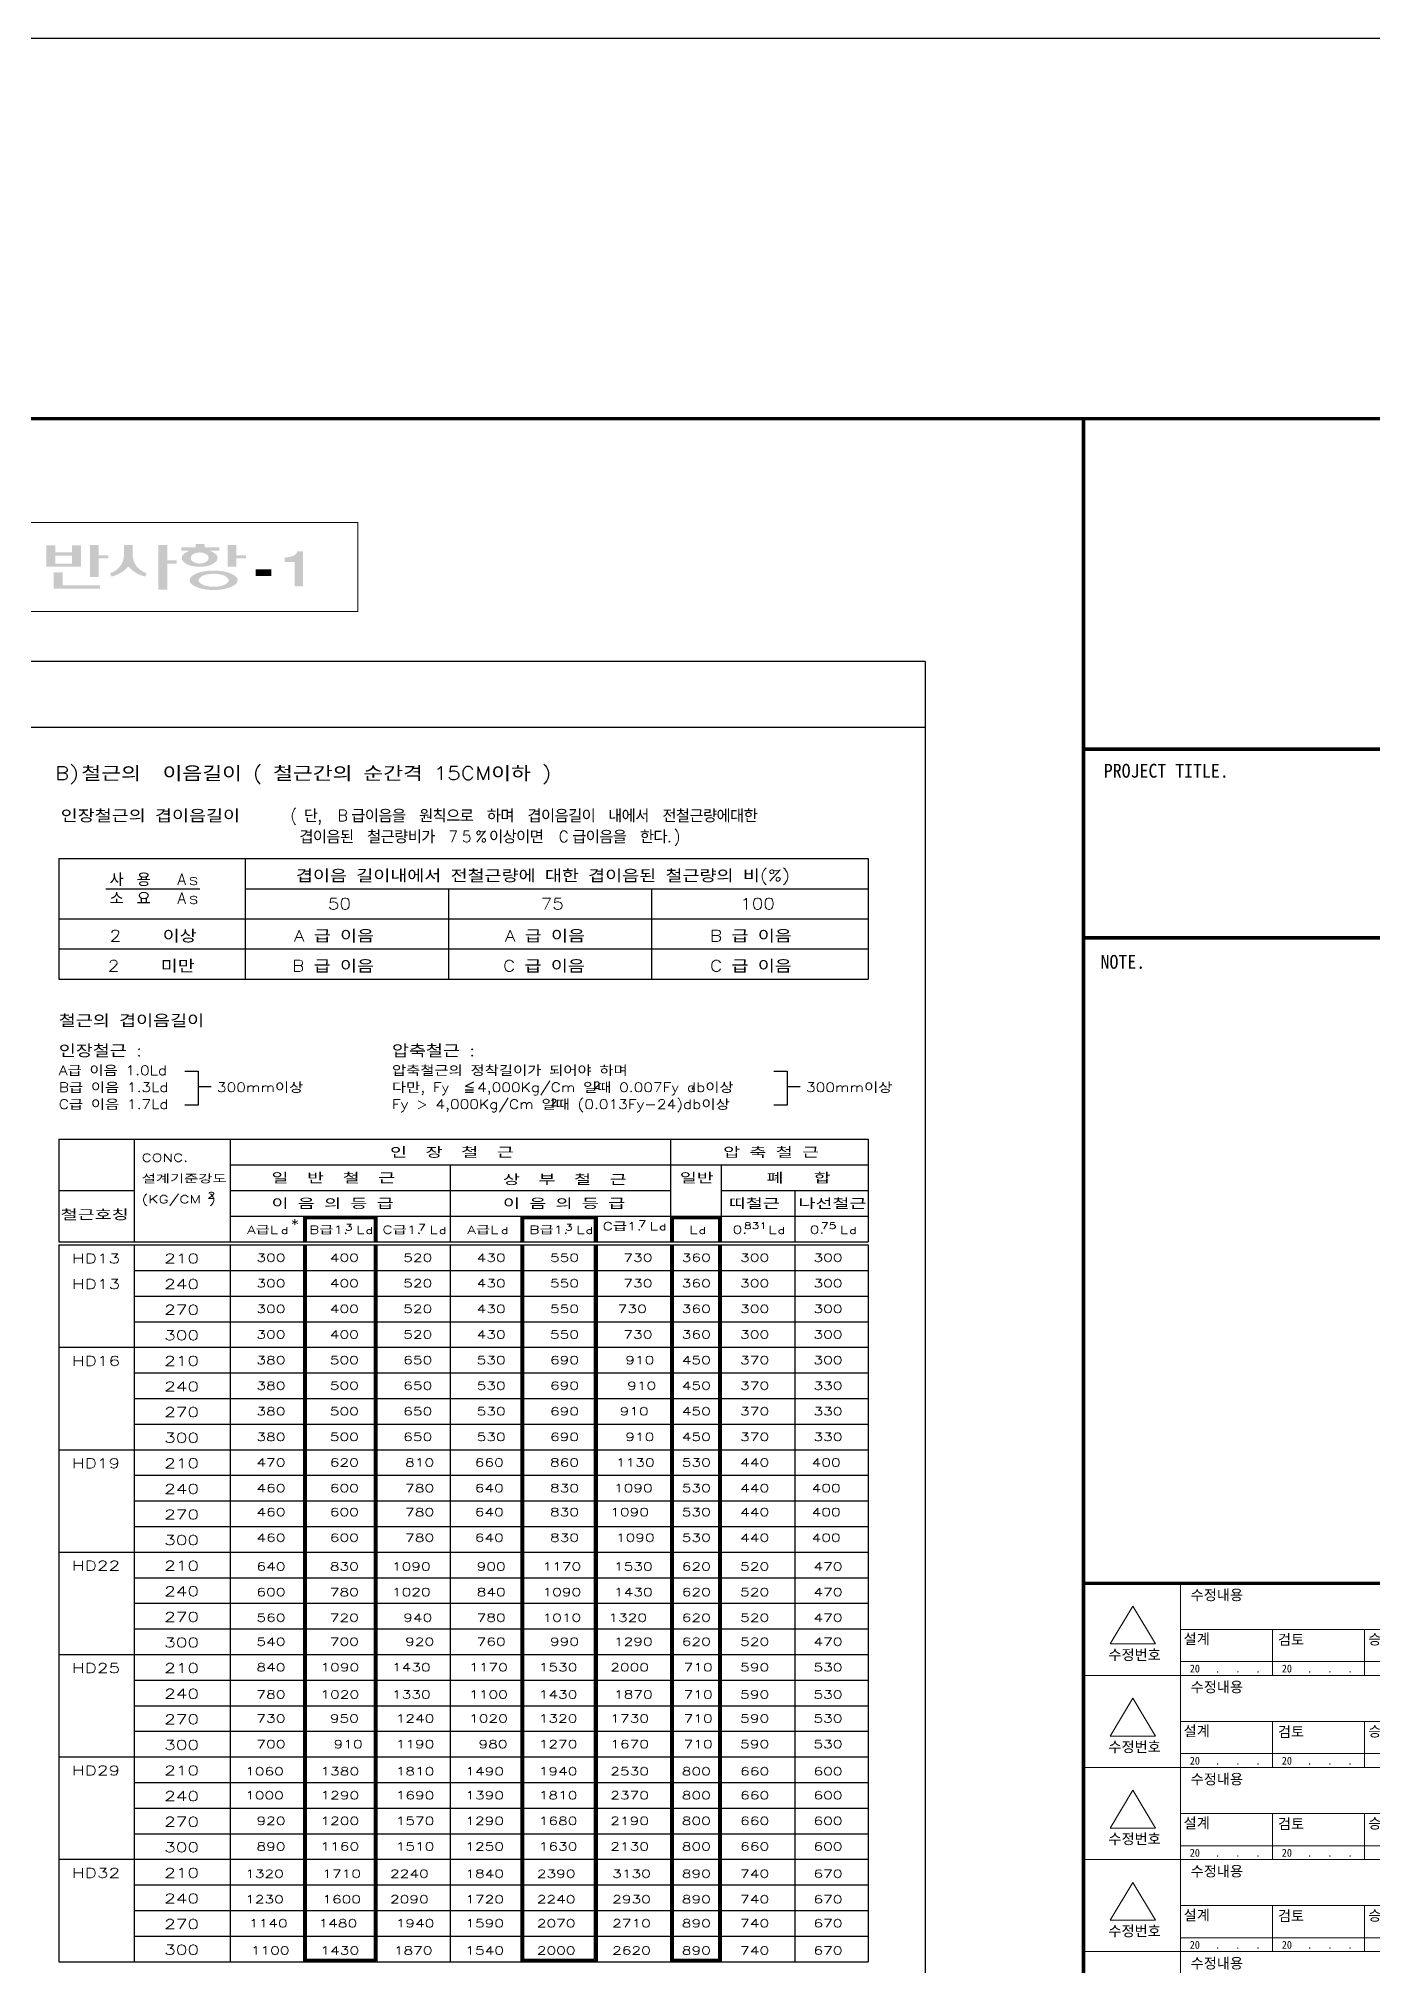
# Model space of a CAD drawing. Header units: millimetres. Extents: x 2237537 to 2823092, y 532110 to 734861.
# Drawn here: x 2504831 to 2533095, y 561203 to 602024 of the extents above; entities that cross this region are included whole.
import ezdxf
from ezdxf.enums import TextEntityAlignment as Align

# ---------------------------------------------------------------- set-up
doc = ezdxf.new("R2010")
doc.units = ezdxf.units.MM
doc.header["$LTSCALE"] = 300
doc.header["$MEASUREMENT"] = 0
doc.layers.get('0').update_dxf_attribs({"lineweight": 0})
for name, color, linetype in [('2', 2, 'Continuous'), ('3', 3, 'Continuous'), ('A-SHT', 9, 'Continuous'), ('BOX-T2', 4, 'Continuous'), ('FORM', 4, 'Continuous'), ('T', 3, 'Continuous'), ('WAL', 3, 'Continuous')]:
    doc.layers.add(name, color=color, linetype=linetype)
doc.layers.add('text', color=7, linetype='Continuous', lineweight=30)
doc.layers.add('가구', color=8, linetype='Continuous', lineweight=5)
doc.styles.add('box4', font='GulimChe.ttf')
doc.styles.add('HS', font='romans__.ttf', dxfattribs={"width": 1.1, "bigfont": 'ghs'})

# ---------------------------------------------------------------- blocks, each defined once
blk = doc.blocks.new('FORM')
for points in [[(156063, 42115), (156063, 41140)], [(155561, 41874), (155320, 41473), (155801, 41473), (155561, 41874)], [(156063, 41627), (159038, 41627)], [(157039, 41627), (157039, 41140)], [(158014, 41627), (158014, 41140)], [(156063, 41286), (159038, 41286)], [(155038, 41140), (159038, 41140)], [(155038, 41140), (159038, 41140)], [(156063, 41140), (156063, 40164)], [(155561, 40899), (155320, 40497), (155801, 40497), (155561, 40899)], [(156063, 40652), (159038, 40652)], [(157039, 40652), (157039, 40164)], [(158014, 40652), (158014, 40164)], [(156063, 40311), (159038, 40311)], [(155038, 40164), (159038, 40164)], [(155038, 40164), (159038, 40164)], [(156063, 40164), (156063, 39189)], [(155561, 39924), (155320, 39522), (155801, 39522), (155561, 39924)], [(156063, 39677), (159038, 39677)], [(157039, 39677), (157039, 39189)], [(158014, 39677), (158014, 39189)], [(155038, 39189), (159038, 39189)], [(155038, 39189), (159038, 39189)], [(156063, 39335), (159038, 39335)], [(156063, 39189), (156063, 38214)], [(155561, 38948), (155320, 38547), (155801, 38547), (155561, 38948)], [(156063, 38702), (159038, 38702)], [(157039, 38702), (157039, 38214)], [(158014, 38702), (158014, 38214)], [(155038, 38214), (159038, 38214)], [(155038, 38214), (159038, 38214)], [(156063, 38360), (159038, 38360)], [(156063, 38214), (156063, 37239)]]:
    blk.add_lwpolyline(points)
at = {"layer": 'A-SHT'}
blk.add_lwpolyline([(157038, 42115), (159038, 42115)], dxfattribs=at)
at = {"layer": 'FORM', "flags": 128}
blk.add_lwpolyline([(162564, 26543), (159542, 26543), (159542, 23521), (162564, 23521), (162564, 58478), (159542, 58478), (159542, 55456), (162564, 55456), (162564, 58478), (115719, 58478), (115719, 55456), (118742, 55456), (118742, 58478), (115719, 58478), (115719, 23521), (118742, 23521), (118742, 26543), (115719, 26543), (115719, 23521), (162564, 23521)], dxfattribs=at)
at = {"layer": 'FORM', "const_width": 37.8}
blk.add_lwpolyline([(120245, 27347), (120245, 54452), (159038, 54452), (159038, 27347)], close=True, dxfattribs=at)
at = {"layer": 'FORM', "const_width": 37.5}
for points in [[(159038, 50952), (155038, 50952)], [(159038, 48952), (155038, 48952)], [(155038, 42115), (159038, 42115)]]:
    blk.add_lwpolyline(points, dxfattribs=at)
at = {"layer": 'BOX-T2', "style": 'box4'}
for s, height, p in [('PROJECT TITLE.', 146.29, (155914, 50649)), ('NOTE.', 146.3, (155454, 48625))]:
    blk.add_text(s, height=height, dxfattribs=at).set_placement(p, align=Align.CENTER)
for s, height, p in [('수정내용', 110.6, (156172, 41937)), ('설계', 110.6, (156098, 41472)), ('검토', 110.6, (157097, 41464)), ('승인', 110.6, (158054, 41468)), ('수정번호', 110.6, (155301, 41303)), ('20   .   .   .', 82.9, (156163, 41171)), ('20   .   .   .', 82.9, (157138, 41171)), ('수정내용', 110.6, (156172, 40962)), ('설계', 110.6, (156098, 40496)), ('승인', 110.6, (158054, 40493)), ('수정번호', 110.6, (155301, 40328)), ('검토', 110.6, (157097, 40488)), ('20   .   .   .', 82.9, (156163, 40195)), ('20   .   .   .', 82.9, (157138, 40195)), ('수정내용', 110.6, (156172, 39986)), ('설계', 110.6, (156098, 39521)), ('검토', 110.6, (157097, 39513)), ('승인', 110.6, (158054, 39518)), ('수정번호', 110.6, (155301, 39353)), ('20   .   .   .', 82.9, (156163, 39220)), ('20   .   .   .', 82.9, (157138, 39220)), ('수정내용', 110.6, (156172, 39011)), ('설계', 110.6, (156098, 38546)), ('검토', 110.6, (157097, 38538)), ('승인', 110.6, (158054, 38542)), ('수정번호', 110.6, (155301, 38377)), ('20   .   .   .', 82.9, (156163, 38245)), ('20   .   .   .', 82.9, (157138, 38245)), ('수정내용', 110.6, (156172, 38036))]:
    blk.add_text(s, height=height, dxfattribs=at).set_placement(p)

msp = doc.modelspace()

# ---------------------------------------------------------------- hatches: boundary and pattern name
at = {"layer": 'text'}
h = msp.add_hatch(color=256, dxfattribs=at)
h.paths.add_polyline_path([(2504996.4, 590832.5), (2504996.4, 591285.4), (2505185.4, 591285.4), (2505185.4, 591137.8), (2505539.9, 591137.8), (2505539.9, 591285.4), (2505728.9, 591285.4), (2505728.9, 590832.5)])
h.paths.add_polyline_path([(2505185.4, 590901.4), (2505185.4, 591068.8), (2505539.9, 591068.8), (2505539.9, 590901.4)], flags=16)
h.paths.add_polyline_path([(2505918, 590615.9), (2505918, 591295.3), (2506107, 591295.3), (2506107, 591078.7), (2506307.9, 591078.7), (2506307.9, 591009.8), (2506107, 591009.8), (2506107, 590615.9)])
h.paths.add_polyline_path([(2505150, 590714.4), (2505339, 590714.4), (2505339, 590438.7), (2506130.6, 590438.7), (2506130.6, 590369.7), (2505150, 590369.7)])
h = msp.add_hatch(color=256, dxfattribs=at)
h.paths.add_polyline_path([(2507371.3, 590350.1), (2507371.3, 591295.3), (2507560.3, 591295.3), (2507560.3, 590970.4), (2507761.2, 590970.4), (2507761.2, 590901.4), (2507560.3, 590901.4), (2507560.3, 590350.1)])
h.paths.add_polyline_path([(2506638.7, 591049.1), (2506638.7, 591295.3), (2506827.8, 591295.3), (2506827.8, 591049.1), (2506840, 590974), (2506868.9, 590902.1), (2506913.5, 590836), (2506972.2, 590778.1), (2507042.9, 590730.4), (2507123.1, 590694.7), (2507087.7, 590625.7), (2507017.5, 590646.9), (2506950.6, 590674.6), (2506887.9, 590708.5), (2506830.4, 590748.1), (2506778.6, 590792.9), (2506733.2, 590842.4), (2506687.9, 590792.9), (2506636.1, 590748.1), (2506578.5, 590708.5), (2506515.9, 590674.6), (2506449, 590646.9), (2506378.8, 590625.7), (2506343.3, 590694.7), (2506423.5, 590730.4), (2506494.3, 590778.1), (2506553, 590836), (2506597.6, 590902.1), (2506626.5, 590974)])
h = msp.add_hatch(color=256, dxfattribs=at)
h.paths.add_polyline_path([(2508044.7, 591177.1), (2507855.7, 591177.1), (2507855.7, 591246.1), (2508162.9, 591246.1), (2508162.9, 591315), (2508351.9, 591315), (2508351.9, 591246.1), (2508659.1, 591246.1), (2508659.1, 591177.1), (2508446.5, 591177.1), (2508475.3, 591166.7), (2508503, 591154.4), (2508529.5, 591140.4), (2508554.7, 591124.7), (2508578.2, 591107.3), (2508600.1, 591088.5), (2508612.9, 591066.9), (2508620.8, 591043.6), (2508623.5, 591019.6), (2508620.8, 590995.5), (2508612.9, 590972.3), (2508600.1, 590950.7), (2508574.7, 590929.6), (2508547.4, 590910.2), (2508518.4, 590892.7), (2508487.9, 590877.1), (2508455.9, 590863.6), (2508422.8, 590852.2), (2508358.4, 590840.4), (2508292.9, 590833.9), (2508227, 590832.8), (2508161.3, 590837.2), (2508096.3, 590847), (2508032.9, 590862.1), (2508005.9, 590872.5), (2507979.9, 590884.8), (2507955.3, 590898.9), (2507932.2, 590914.7), (2507910.8, 590932), (2507891.1, 590950.7), (2507878.3, 590972.3), (2507870.4, 590995.5), (2507867.7, 591019.6), (2507870.4, 591043.6), (2507878.3, 591066.9), (2507891.1, 591088.5), (2507912.5, 591107.8), (2507935.7, 591125.5), (2507960.8, 591141.4), (2507987.5, 591155.4), (2508015.5, 591167.3)])
h.paths.add_polyline_path([(2508103.8, 591098.4), (2508147.4, 591119.7), (2508195.3, 591133), (2508245.6, 591137.4), (2508295.9, 591133), (2508343.8, 591119.7), (2508387.4, 591098.4), (2508412.6, 591076.6), (2508428.7, 591049.5), (2508434.3, 591019.6), (2508428.7, 590989.7), (2508412.6, 590962.6), (2508387.4, 590940.8), (2508343.8, 590919.5), (2508295.9, 590906.2), (2508245.6, 590901.8), (2508195.3, 590906.2), (2508147.4, 590919.5), (2508103.8, 590940.8), (2508078.6, 590962.6), (2508062.5, 590989.7), (2508056.9, 591019.6), (2508062.5, 591049.5), (2508078.6, 591076.6)], flags=16)
h.paths.add_polyline_path([(2508836.4, 590832.5), (2508836.4, 591295.3), (2509025.4, 591295.3), (2509025.4, 591078.7), (2509226.3, 591078.7), (2509226.3, 591009.8), (2509025.4, 591009.8), (2509025.4, 590832.5)])
h.paths.add_polyline_path([(2508328.3, 590734.1), (2508398.6, 590744.9), (2508469.6, 590751.4), (2508541, 590753.6), (2508612.4, 590751.4), (2508683.4, 590744.9), (2508753.7, 590734.1), (2508798.5, 590724.6), (2508842.2, 590712.2), (2508884.7, 590697), (2508925.6, 590679.1), (2508964.7, 590658.6), (2509001.8, 590635.6), (2509027.2, 590610.1), (2509043.2, 590579.8), (2509048.7, 590547), (2509043.2, 590514.2), (2509027.2, 590483.9), (2509001.8, 590458.4), (2508964.7, 590435.4), (2508925.6, 590414.8), (2508884.7, 590396.9), (2508842.2, 590381.7), (2508798.5, 590369.4), (2508753.7, 590359.9), (2508683.4, 590349.1), (2508612.4, 590342.5), (2508541, 590340.4), (2508469.6, 590342.5), (2508398.6, 590349.1), (2508328.3, 590359.9), (2508283.5, 590369.4), (2508239.7, 590381.7), (2508197.3, 590396.9), (2508156.4, 590414.8), (2508117.2, 590435.4), (2508080.2, 590458.4), (2508054.8, 590483.9), (2508038.8, 590514.2), (2508033.3, 590547), (2508038.8, 590579.8), (2508054.8, 590610.1), (2508080.2, 590635.6), (2508116.6, 590659.5), (2508155.4, 590680.5), (2508196.3, 590698.7), (2508239, 590713.7), (2508283.1, 590725.5)])
h.paths.add_polyline_path([(2508375.6, 590665.1), (2508429.9, 590676), (2508485.2, 590682.5), (2508541, 590684.7), (2508596.8, 590682.5), (2508652.1, 590676), (2508706.4, 590665.1), (2508731.3, 590658.6), (2508755.2, 590649.9), (2508777.9, 590639.2), (2508799.1, 590626.6), (2508818.7, 590612.2), (2508836.4, 590596.2), (2508849, 590581.6), (2508856.9, 590564.8), (2508859.6, 590547), (2508856.9, 590529.1), (2508849, 590512.4), (2508836.4, 590497.7), (2508818.7, 590481.8), (2508799.1, 590467.4), (2508777.9, 590454.8), (2508755.2, 590444.1), (2508731.3, 590435.4), (2508706.4, 590428.8), (2508652.1, 590418), (2508596.8, 590411.5), (2508541, 590409.3), (2508485.2, 590411.5), (2508429.9, 590418), (2508375.6, 590428.8), (2508350.7, 590435.4), (2508326.8, 590444.1), (2508304.1, 590454.8), (2508282.8, 590467.4), (2508263.3, 590481.8), (2508245.6, 590497.7), (2508233, 590512.4), (2508225, 590529.1), (2508222.3, 590547), (2508225, 590564.8), (2508233, 590581.6), (2508245.6, 590596.2), (2508263.3, 590612.2), (2508282.8, 590626.6), (2508304.1, 590639.2), (2508326.8, 590649.9), (2508350.7, 590658.6)], flags=16)
for points in [[(2510317.5, 591159.8), (2510296.6, 591114.6), (2510238.2, 591069.4), (2510154.8, 591041.6), (2510046.4, 591031.2), (2510046.4, 590933.9), (2510254.9, 590933.9), (2510254.9, 590676.7), (2510254.9, 590416.1), (2510434.2, 590416.1), (2510434.2, 590787.9), (2510434.2, 591159.8)], [(2509429.2, 590781), (2509429.2, 590638.5), (2509767, 590638.5), (2509767, 590781)]]:
    msp.add_hatch(color=256, dxfattribs=at).paths.add_polyline_path(points)

# ---------------------------------------------------------------- linework, layer by layer
at = {"layer": '2', "color": 7}
for p, q in [((2509208.2, 584013.7), (2522407.5, 584013.7)), ((2513514.9, 584013.7), (2513514.9, 582099.6)), ((2517821.6, 584013.7), (2517821.6, 582099.6))]:
    msp.add_line(p, q, dxfattribs=at)
at = {"layer": '2'}
for p, q in [((2505260.4, 582737.7), (2522407.5, 582737.7)), ((2507932.1, 580145.7), (2508211.3, 580145.7)), ((2508211.3, 580145.7), (2508211.3, 579427.9)), ((2520413.6, 580145.7), (2520692.8, 580145.7)), ((2520692.8, 580145.7), (2520692.8, 579427.9)), ((2508211.3, 579826.6), (2508490.4, 579826.6)), ((2520692.8, 579826.6), (2520971.9, 579826.6)), ((2508211.3, 579427.9), (2507932.1, 579427.9)), ((2520692.8, 579427.9), (2520413.6, 579427.9)), ((2506855.5, 575925.1), (2522407.5, 575925.1)), ((2506855.5, 575382.8), (2522407.5, 575382.8)), ((2506855.5, 574840.4), (2522407.5, 574840.4)), ((2506855.5, 573755.8), (2522407.5, 573755.8)), ((2506855.5, 573213.5), (2522407.5, 573213.5)), ((2506855.5, 572671.1), (2522407.5, 572671.1)), ((2506855.5, 571586.5), (2522407.5, 571586.5)), ((2506855.5, 571044.2), (2522407.5, 571044.2)), ((2506855.5, 570501.8), (2522407.5, 570501.8)), ((2506855.5, 569417.2), (2522407.5, 569417.2)), ((2506855.5, 568874.9), (2522407.5, 568874.9)), ((2506855.5, 568332.5), (2522407.5, 568332.5)), ((2506855.5, 567247.9), (2522407.5, 567247.9)), ((2506855.5, 566705.6), (2522407.5, 566705.6)), ((2506855.5, 566163.2), (2522407.5, 566163.2)), ((2506855.5, 565078.6), (2522407.5, 565078.6)), ((2506855.5, 564536.2), (2522407.5, 564536.2)), ((2506855.5, 563993.9), (2522407.5, 563993.9)), ((2506855.5, 562909.3), (2522407.5, 562909.3)), ((2506855.5, 562366.9), (2522407.5, 562366.9)), ((2506855.5, 561824.6), (2522407.5, 561824.6))]:
    msp.add_line(p, q, dxfattribs=at)
at = {"layer": '3'}
for p, q in [((2523620.1, 588829.2), (2460730.4, 588829.2)), ((2523620.1, 587430), (2460730.4, 587430))]:
    msp.add_line(p, q, dxfattribs=at)
at = {"layer": '3', "color": 7}
msp.add_line((2523620.1, 588829.2), (2523620.1, 541865.2), dxfattribs=at)
at = {"layer": 'FORM', "const_width": 75}
msp.add_lwpolyline([(2526973.7, 539761.7), (2526973.7, 593972.1)], dxfattribs=at)
at = {"layer": 'text'}
msp.add_line((2506257.3, 584013.7), (2508251.2, 584013.7), dxfattribs=at)
at = {"layer": 'text', "color": 3}
for p, q in [((2513872.1, 579755.9), (2514047, 579755.9)), ((2513872.1, 579702.8), (2514047, 579702.8)), ((2514047, 579913.6), (2513874.9, 579833.3)), ((2513874.9, 579833.3), (2514045.6, 579791.7))]:
    msp.add_line(p, q, dxfattribs=at)
msp.add_circle((2518702.7, 579781.1), 18.3, dxfattribs=at)
at = {"layer": 'WAL'}
for p, q in [((2505260.4, 584651.8), (2522407.5, 584651.8)), ((2505260.4, 584651.8), (2505260.4, 582099.6)), ((2509208.2, 584651.8), (2509208.2, 582099.6)), ((2522407.5, 584651.8), (2522407.5, 582099.6)), ((2505260.4, 583375.7), (2522407.5, 583375.7)), ((2505260.4, 582099.6), (2522407.5, 582099.6)), ((2505260.4, 578704.5), (2522407.5, 578704.5)), ((2505260.4, 578704.5), (2505260.4, 576535.2)), ((2506855.5, 578704.5), (2506855.5, 576535.2)), ((2508889.2, 578704.5), (2508889.2, 576535.2)), ((2518220.4, 578704.5), (2518220.4, 576535.2)), ((2522407.5, 578704.5), (2522407.5, 576535.2)), ((2508889.2, 578162.2), (2522407.5, 578162.2)), ((2513554.8, 578162.2), (2513554.8, 576535.2)), ((2519297.1, 578162.2), (2519297.1, 576535.2)), ((2505260.4, 577619.9), (2506855.5, 577619.9)), ((2508889.2, 577619.9), (2518220.4, 577619.9)), ((2519297.1, 577619.9), (2522407.5, 577619.9)), ((2520852.3, 577619.9), (2520852.3, 576535.2)), ((2508889.2, 577077.5), (2522407.5, 577077.5)), ((2510444.4, 577077.5), (2510444.4, 576535.2)), ((2510464.3, 577060.6), (2511979.7, 577060.6)), ((2510464.3, 577060.6), (2510464.3, 576535.2)), ((2510484.3, 577043.6), (2511959.7, 577043.6)), ((2510484.3, 577043.6), (2510484.3, 576535.2)), ((2510504.2, 577026.7), (2511939.8, 577026.7)), ((2510504.2, 577026.7), (2510504.2, 576535.2)), ((2511939.8, 577026.7), (2511939.8, 576535.2)), ((2511959.7, 577043.6), (2511959.7, 576535.2)), ((2511979.7, 577060.6), (2511979.7, 576535.2)), ((2511999.6, 577077.5), (2511999.6, 576535.2)), ((2515050.2, 577077.5), (2515050.2, 576535.2)), ((2515070.1, 577060.6), (2515070.1, 576535.2)), ((2515070.1, 577060.6), (2516645.3, 577060.6)), ((2515090.1, 577043.6), (2515090.1, 576535.2)), ((2515090.1, 577043.6), (2516625.3, 577043.6)), ((2515110, 577026.7), (2516605.4, 577026.7)), ((2515110, 577026.7), (2515110, 576535.2)), ((2516605.4, 577026.7), (2516605.4, 576535.2)), ((2516625.3, 577043.6), (2516625.3, 576535.2)), ((2516645.3, 577060.6), (2516645.3, 576535.2)), ((2516665.2, 577077.5), (2516665.2, 576535.2)), ((2518240.3, 577060.6), (2519277.1, 577060.6)), ((2518240.3, 577060.6), (2518240.3, 576535.2)), ((2518260.3, 577043.6), (2519257.2, 577043.6)), ((2518260.3, 577043.6), (2518260.3, 576535.2)), ((2518280.2, 577026.7), (2519237.3, 577026.7)), ((2518280.2, 577026.7), (2518280.2, 576535.2)), ((2519237.3, 577026.7), (2519237.3, 576535.2)), ((2519257.2, 577043.6), (2519257.2, 576535.2)), ((2519277.1, 577060.6), (2519277.1, 576535.2)), ((2505260.4, 576535.2), (2522407.5, 576535.2)), ((2505260.4, 576467.4), (2505260.4, 561282.3)), ((2505260.4, 576467.4), (2522407.5, 576467.4)), ((2506855.5, 576467.4), (2506855.5, 561282.3)), ((2508889.2, 576467.4), (2508889.2, 561282.3)), ((2510444.4, 576467.4), (2510444.4, 561282.3)), ((2510444.4, 576467.4), (2510444.4, 569959.5)), ((2510464.3, 576467.4), (2510464.3, 561299.2)), ((2510484.3, 576467.4), (2510484.3, 561316.2)), ((2510504.2, 576467.4), (2510504.2, 561333.1)), ((2511939.8, 576467.4), (2511939.8, 561333.1)), ((2511959.7, 576467.4), (2511959.7, 561316.2)), ((2511979.7, 576467.4), (2511979.7, 561299.2)), ((2511999.6, 576467.4), (2511999.6, 561282.3)), ((2511999.6, 576467.4), (2511999.6, 569959.5)), ((2513554.8, 576467.4), (2513554.8, 561282.3)), ((2515050.2, 576467.4), (2515050.2, 561282.3)), ((2515070.1, 576467.4), (2515070.1, 561299.2)), ((2515090.1, 576467.4), (2515090.1, 561316.2)), ((2515110, 576467.4), (2515110, 561333.1)), ((2516605.4, 576467.4), (2516605.4, 561333.1)), ((2516625.3, 576467.4), (2516625.3, 561316.2)), ((2516645.3, 576467.4), (2516645.3, 561299.2)), ((2516665.2, 576467.4), (2516665.2, 561282.3)), ((2518220.4, 576467.4), (2518220.4, 561282.3)), ((2518220.4, 576467.4), (2518220.4, 569959.5)), ((2518240.3, 576467.4), (2518240.3, 561299.2)), ((2518260.3, 576467.4), (2518260.3, 561316.2)), ((2518280.2, 576467.4), (2518280.2, 561333.1)), ((2519237.3, 576467.4), (2519237.3, 561333.1)), ((2519257.2, 576467.4), (2519257.2, 561316.2)), ((2519277.1, 576467.4), (2519277.1, 561299.2)), ((2519297.1, 576467.4), (2519297.1, 561282.3)), ((2519297.1, 576467.4), (2519297.1, 569959.5)), ((2520852.3, 576467.4), (2520852.3, 561282.3)), ((2522407.5, 576467.4), (2522407.5, 561282.3)), ((2505260.4, 574298.1), (2522407.5, 574298.1)), ((2505260.4, 574298.1), (2522407.5, 574298.1)), ((2505260.4, 572128.8), (2522407.5, 572128.8)), ((2505260.4, 569959.5), (2522407.5, 569959.5)), ((2505260.4, 567790.2), (2522407.5, 567790.2)), ((2505260.4, 565620.9), (2522407.5, 565620.9)), ((2505260.4, 563451.6), (2522407.5, 563451.6)), ((2510464.3, 561299.2), (2511979.7, 561299.2)), ((2510484.3, 561316.2), (2511959.7, 561316.2)), ((2510504.2, 561333.1), (2511939.8, 561333.1)), ((2515070.1, 561299.2), (2516645.3, 561299.2)), ((2515090.1, 561316.2), (2516625.3, 561316.2)), ((2515110, 561333.1), (2516605.4, 561333.1)), ((2518240.3, 561299.2), (2519277.1, 561299.2)), ((2518260.3, 561316.2), (2519257.2, 561316.2)), ((2518280.2, 561333.1), (2519237.3, 561333.1)), ((2505260.4, 561282.3), (2522407.5, 561282.3))]:
    msp.add_line(p, q, dxfattribs=at)
at = {"layer": '가구'}
for p, q in [((2472785.1, 591773.1), (2511593.8, 591773.1)), ((2511593.8, 589888.4), (2511593.8, 591773.1)), ((2472785.1, 589888.4), (2511593.8, 589888.4))]:
    msp.add_line(p, q, dxfattribs=at)

# ---------------------------------------------------------------- block references
at = {"xscale": 2, "yscale": 2, "zscale": 2}
msp.add_blockref('FORM', (2216898, 485067.7), dxfattribs=at)

# ---------------------------------------------------------------- texts
at = {"layer": 'T', "style": 'HS', "width": 1.411765}
for s, height, p in [('인  장  철  근', 203.37, (2512278.7, 578331.7)), ('압 축 철 근', 203.37, (2519337, 578331.7)), ('CONC.', 169.48, (2507015, 578230)), ('설계기준강도', 169.48, (2507015, 577789.3)), ('일  반  철  근', 203.37, (2509766.5, 577789.3)), ('상  부  철  근', 203.37, (2514671.4, 577755.4)), (' 일반', 203.37, (2518220.4, 577789.3)), ('폐   합', 203.37, (2520254.1, 577789.3)), ('철근호칭', 203.37, (2505300.3, 577009.8)), ('(KG/CM )', 169.48, (2507015, 577348.7)), ('2', 135.6, (2508410.7, 577450.4)), ('이 음 의 등 급', 203.37, (2509766.5, 577247)), ('이 음 의 등 급', 203.37, (2514671.4, 577247)), ('띠철근', 203.37, (2519456.6, 577247)), ('나선철근', 203.37, (2520932, 577247)), ('A급L', 169.48, (2509248.1, 576704.7)), ('d', 135.6, (2509965.9, 576704.7)), ('*', 203.4, (2510165.3, 576806.4)), ('B급1.', 169.48, (2510564, 576704.7)), ('3', 135.6, (2511321.7, 576772.5)), ('L', 169.5, (2511560.9, 576704.7)), ('d', 135.6, (2511760.3, 576704.7)), ('C급1.', 169.48, (2512119.2, 576704.7)), ('7', 135.6, (2512876.9, 576772.5)), ('L', 169.5, (2513116.1, 576704.7)), ('d', 135.6, (2513315.5, 576704.7)), ('A급L', 169.48, (2513913.7, 576704.7)), ('d', 135.6, (2514631.5, 576704.7)), ('B급1.', 169.48, (2515229.6, 576704.7)), ('3', 135.6, (2515987.3, 576772.5)), ('L', 169.5, (2516226.6, 576704.7)), ('d', 135.6, (2516425.9, 576704.7)), ('C급1.', 169.48, (2516784, 576778.6)), ('7', 135.6, (2517541.7, 576846.4)), ('L', 169.5, (2517780.9, 576778.6)), ('d', 135.6, (2517980.3, 576778.6)), ('L', 169.5, (2518619.2, 576704.7)), ('d', 135.6, (2518818.6, 576704.7)), ('0.', 169.48, (2519536.3, 576704.7)), ('831', 135.58, (2519775.6, 576806.4)), ('L', 169.5, (2520294, 576704.7)), ('d', 135.6, (2520493.4, 576704.7)), ('0.', 169.48, (2521171.3, 576704.7)), ('75', 135.58, (2521410.6, 576806.4)), ('L', 169.5, (2521809.3, 576704.7)), ('d', 135.6, (2522008.7, 576704.7)), ('HD13', 203.37, (2505539.5, 576077.6)), ('210', 203.37, (2507493.5, 576077.6)), ('HD13', 203.37, (2505539.5, 575535.3)), ('240', 203.37, (2507493.5, 575535.3)), ('270', 203.37, (2507493.5, 574993)), ('300', 203.37, (2507493.5, 574450.6)), ('HD16', 203.37, (2505539.5, 573908.3)), ('210', 203.37, (2507493.5, 573908.3)), ('240', 203.37, (2507493.5, 573366)), ('270', 203.37, (2507493.5, 572823.7)), ('300', 203.37, (2507493.5, 572281.3)), ('HD19', 203.37, (2505539.5, 571739)), ('210', 203.37, (2507493.5, 571739)), ('240', 203.37, (2507493.5, 571196.7)), ('270', 203.37, (2507493.5, 570654.4)), ('300', 203.37, (2507493.5, 570112)), ('HD22', 203.37, (2505539.5, 569569.7)), ('210', 203.37, (2507493.5, 569569.7)), ('240', 203.37, (2507493.5, 569027.4)), ('270', 203.37, (2507493.5, 568485.1)), ('300', 203.37, (2507493.5, 567942.7)), ('HD25', 203.37, (2505539.5, 567400.4)), ('210', 203.37, (2507493.5, 567400.4)), ('240', 203.37, (2507493.5, 566858.1)), ('270', 203.37, (2507493.5, 566315.8)), ('300', 203.37, (2507493.5, 565773.4)), ('HD29', 203.37, (2505539.5, 565231.1)), ('210', 203.37, (2507493.5, 565231.1)), ('240', 203.37, (2507493.5, 564688.8)), ('270', 203.37, (2507493.5, 564146.4)), ('300', 203.37, (2507493.5, 563604.1)), ('HD32', 203.37, (2505539.5, 563061.8)), ('210', 203.37, (2507493.5, 563061.8)), ('240', 203.37, (2507493.5, 562519.5)), ('270', 203.37, (2507493.5, 561977.1)), ('300', 203.37, (2507493.5, 561434.8))]:
    msp.add_text(s, height=height, dxfattribs=at).set_placement(p)
at = {"layer": 'T', "color": 3, "style": 'HS', "width": 1.411765}
for s, p in [('300', (2509447.5, 576111.5)), ('400', (2511002.7, 576111.5)), ('520', (2512557.9, 576111.5)), ('430', (2514113.1, 576111.5)), ('550', (2515668.3, 576111.5)), ('730', (2517223.5, 576111.5)), ('360', (2518459.7, 576111.5)), ('300', (2519695.8, 576111.5)), ('300', (2521251, 576111.5)), ('300', (2509447.5, 575569.2)), ('400', (2511002.7, 575569.2)), ('520', (2512557.9, 575569.2)), ('430', (2514113.1, 575569.2)), ('550', (2515668.3, 575569.2)), ('730', (2517223.5, 575569.2)), ('360', (2518459.7, 575569.2)), ('300', (2519695.8, 575569.2)), ('300', (2521251, 575569.2)), ('300', (2509447.5, 575026.9)), ('400', (2511002.7, 575026.9)), ('520', (2512557.9, 575026.9)), ('430', (2514113.1, 575026.9)), ('550', (2515668.3, 575026.9)), ('730', (2517103.8, 575026.9)), ('360', (2518459.7, 575026.9)), ('300', (2519695.8, 575026.9)), ('300', (2521251, 575026.9)), ('300', (2509447.5, 574484.5)), ('400', (2511002.7, 574484.5)), ('520', (2512557.9, 574484.5)), ('430', (2514113.1, 574484.5)), ('550', (2515668.3, 574484.5)), ('730', (2517223.5, 574484.5)), ('360', (2518459.7, 574484.5)), ('300', (2519695.8, 574484.5)), ('300', (2521251, 574484.5)), ('380', (2509447.5, 573942.2)), ('500', (2511002.7, 573942.2)), ('650', (2512557.9, 573942.2)), ('530', (2514113.1, 573942.2)), ('690', (2515668.3, 573942.2)), ('910', (2517263.4, 573942.2)), ('450', (2518459.7, 573942.2)), ('370', (2519695.8, 573942.2)), ('300', (2521251, 573942.2)), ('380', (2509447.5, 573399.9)), ('500', (2511002.7, 573399.9)), ('650', (2512557.9, 573399.9)), ('530', (2514113.1, 573399.9)), ('690', (2515668.3, 573399.9)), ('910', (2517303.2, 573399.9)), ('450', (2518459.7, 573399.9)), ('370', (2519695.8, 573399.9)), ('330', (2521251, 573399.9)), ('380', (2509447.5, 572857.6)), ('500', (2511002.7, 572857.6)), ('650', (2512557.9, 572857.6)), ('530', (2514113.1, 572857.6)), ('690', (2515668.3, 572857.6)), ('910', (2517143.7, 572857.6)), ('450', (2518459.7, 572857.6)), ('370', (2519695.8, 572857.6)), ('330', (2521251, 572857.6)), ('380', (2509447.5, 572315.2)), ('500', (2511002.7, 572315.2)), ('650', (2512557.9, 572315.2)), ('530', (2514113.1, 572315.2)), ('690', (2515668.3, 572315.2)), ('910', (2517263.4, 572315.2)), ('450', (2518459.7, 572315.2)), ('370', (2519695.8, 572315.2)), ('330', (2521251, 572315.2)), ('470', (2509447.5, 571772.9)), ('620', (2511002.7, 571772.9)), ('810', (2512597.7, 571772.9)), ('660', (2514073.2, 571772.9)), ('860', (2515668.3, 571772.9)), ('1130', (2517064, 571772.9)), ('530', (2518459.7, 571772.9)), ('440', (2519695.8, 571772.9)), ('400', (2521211.2, 571772.9)), ('460', (2509447.5, 571230.6)), ('600', (2511002.7, 571230.6)), ('780', (2512597.7, 571230.6)), ('640', (2514073.2, 571230.6)), ('830', (2515668.3, 571230.6)), ('1090', (2517024.1, 571230.6)), ('530', (2518459.7, 571230.6)), ('440', (2519695.8, 571230.6)), ('400', (2521211.2, 571230.6)), ('460', (2509447.5, 570722.2)), ('600', (2511002.7, 570722.2)), ('780', (2512597.7, 570722.2)), ('640', (2514073.2, 570722.2)), ('830', (2515668.3, 570722.2)), ('1090', (2516944.3, 570722.2)), ('530', (2518459.7, 570722.2)), ('440', (2519695.8, 570722.2)), ('400', (2521211.2, 570722.2)), ('460', (2509447.5, 570179.8)), ('600', (2511002.7, 570179.8)), ('780', (2512597.7, 570179.8)), ('640', (2514073.2, 570179.8)), ('830', (2515668.3, 570179.8)), ('1090', (2517064, 570179.8)), ('530', (2518459.7, 570179.8)), ('440', (2519695.8, 570179.8)), ('400', (2521211.2, 570179.8)), ('640', (2509447.5, 569569.7)), ('830', (2511002.7, 569569.7)), ('1090', (2512318.6, 569569.7)), ('900', (2514113.1, 569569.7)), ('1170', (2515508.8, 569569.7)), ('1530', (2517024.1, 569569.7)), ('620', (2518459.7, 569569.7)), ('520', (2519695.8, 569569.7)), ('470', (2521251, 569569.7)), ('600', (2509447.5, 569027.4)), ('780', (2511002.7, 569027.4)), ('1020', (2512318.6, 569027.4)), ('840', (2514113.1, 569027.4)), ('1090', (2515508.8, 569027.4)), ('1430', (2517024.1, 569027.4)), ('620', (2518459.7, 569027.4)), ('520', (2519695.8, 569027.4)), ('470', (2521251, 569027.4)), ('560', (2509447.5, 568485.1)), ('720', (2511002.7, 568485.1)), ('940', (2512557.9, 568485.1)), ('780', (2514113.1, 568485.1)), ('1010', (2515508.8, 568485.1)), ('1320', (2516904.5, 568485.1)), ('620', (2518459.7, 568485.1)), ('520', (2519695.8, 568485.1)), ('470', (2521251, 568485.1)), ('540', (2509447.5, 567976.6)), ('700', (2511002.7, 567976.6)), ('920', (2512597.7, 567976.6)), ('760', (2514113.1, 567976.6)), ('990', (2515668.3, 567976.6)), ('1290', (2517024.1, 567976.6)), ('620', (2518459.7, 567976.6)), ('520', (2519695.8, 567976.6)), ('470', (2521251, 567976.6)), ('840', (2509447.5, 567434.3)), ('1090', (2510803.3, 567434.3)), ('1430', (2512318.6, 567434.3)), ('1170', (2513953.6, 567434.3)), ('1530', (2515429, 567434.3)), ('2000', (2516944.3, 567434.3)), ('710', (2518499.5, 567434.3)), ('590', (2519695.8, 567434.3)), ('530', (2521251, 567434.3)), ('780', (2509447.5, 566858.1)), ('1020', (2510803.3, 566858.1)), ('1330', (2512318.6, 566858.1)), ('1100', (2513953.6, 566858.1)), ('1430', (2515429, 566858.1)), ('1870', (2517024.1, 566858.1)), ('710', (2518499.5, 566858.1)), ('590', (2519695.8, 566858.1)), ('530', (2521251, 566858.1)), ('730', (2509447.5, 566349.6)), ('950', (2511002.7, 566349.6)), ('1240', (2512398.4, 566349.6)), ('1020', (2513953.6, 566349.6)), ('1320', (2515429, 566349.6)), ('1730', (2516944.3, 566349.6)), ('710', (2518499.5, 566349.6)), ('590', (2519695.8, 566349.6)), ('530', (2521251, 566349.6)), ('700', (2509447.5, 565807.3)), ('910', (2511082.4, 565807.3)), ('1190', (2512398.4, 565807.3)), ('980', (2514152.9, 565807.3)), ('1270', (2515429, 565807.3)), ('1670', (2516944.3, 565807.3)), ('710', (2518499.5, 565807.3)), ('590', (2519695.8, 565807.3)), ('530', (2521251, 565807.3)), ('1060', (2509208.2, 565231.1)), ('1380', (2510803.3, 565231.1)), ('1810', (2512398.4, 565231.1)), ('1490', (2513873.8, 565231.1)), ('1940', (2515429, 565231.1)), ('2530', (2516944.3, 565231.1)), ('800', (2518459.7, 565231.1)), ('660', (2519695.8, 565231.1)), ('600', (2521251, 565231.1)), ('1000', (2509208.2, 564722.7)), ('1290', (2510803.3, 564722.7)), ('1690', (2512398.4, 564722.7)), ('1390', (2513873.8, 564722.7)), ('1810', (2515429, 564722.7)), ('2370', (2516944.3, 564722.7)), ('800', (2518459.7, 564722.7)), ('660', (2519695.8, 564722.7)), ('600', (2521251, 564722.7)), ('920', (2509447.5, 564180.3)), ('1200', (2510803.3, 564180.3)), ('1570', (2512398.4, 564180.3)), ('1290', (2513873.8, 564180.3)), ('1680', (2515429, 564180.3)), ('2190', (2516944.3, 564180.3)), ('800', (2518459.7, 564180.3)), ('660', (2519695.8, 564180.3)), ('600', (2521251, 564180.3)), ('890', (2509447.5, 563638)), ('1160', (2510803.3, 563638)), ('1510', (2512398.4, 563638)), ('1250', (2513873.8, 563638)), ('1630', (2515429, 563638)), ('2130', (2516944.3, 563638)), ('800', (2518459.7, 563638)), ('660', (2519695.8, 563638)), ('600', (2521251, 563638)), ('1320', (2509208.2, 563061.8)), ('1710', (2510843.2, 563061.8)), ('2240', (2512278.7, 563061.8)), ('1840', (2513873.8, 563061.8)), ('2390', (2515389.1, 563061.8)), ('3130', (2516984.2, 563061.8)), ('890', (2518459.7, 563061.8)), ('740', (2519695.8, 563061.8)), ('670', (2521251, 563061.8)), ('1230', (2509208.2, 562519.5)), ('1600', (2510843.2, 562519.5)), ('2090', (2512278.7, 562519.5)), ('1720', (2513873.8, 562519.5)), ('2240', (2515389.1, 562519.5)), ('2930', (2516984.2, 562519.5)), ('890', (2518459.7, 562519.5)), ('740', (2519695.8, 562519.5)), ('670', (2521251, 562519.5)), ('1140', (2509288, 562011)), ('1480', (2510763.4, 562011)), ('1940', (2512398.4, 562011)), ('1590', (2513873.8, 562011)), ('2070', (2515389.1, 562011)), ('2710', (2516984.2, 562011)), ('890', (2518459.7, 562011)), ('740', (2519695.8, 562011)), ('670', (2521251, 562011)), ('1100', (2509327.8, 561434.8)), ('1430', (2510803.3, 561434.8)), ('1870', (2512358.5, 561434.8)), ('1540', (2513873.8, 561434.8)), ('2000', (2515389.1, 561434.8)), ('2620', (2516984.2, 561434.8)), ('890', (2518459.7, 561434.8)), ('740', (2519695.8, 561434.8)), ('670', (2521251, 561434.8))]:
    msp.add_text(s, height=169.48, dxfattribs=at).set_placement(p)
at = {"layer": 'text', "style": 'HS', "width": 1.2}
for s, height, p in [('B)', 279.14, (2505180.6, 586321)), ('철근의  이음길이 ( 철근간의 순간격 15CM이하 )', 279.139, (2505738.9, 586321)), ('인장철근의 겹이음길이', 239.262, (2505300.3, 585443.7)), ('s', 239.3, (2508011.9, 584093.5)), ('겹이음 길이내에서 전철근량에 대한 겹이음된 철근량의 비(%)', 239.262, (2510284.9, 584173.2)), ('s', 239.3, (2508011.9, 583694.7)), ('50', 239.26, (2510960.4, 583575.1)), ('75', 239.26, (2515468.9, 583575.1)), ('100', 239.26, (2519695.8, 583575.1)), ('2    이상', 239.26, (2506337.1, 582897.2)), ('2    미만', 239.26, (2506297.2, 582259.1)), ('철근의 겹이음길이', 239.26, (2505260.4, 581102.7))]:
    msp.add_text(s, height=height, dxfattribs=at).set_placement(p)
at = {"layer": 'text', "color": 3, "style": 'HS'}
for s, p in [('(', (2510165.3, 585443.7)), ('단', (2510452.4, 585443.7)), (',', (2510739.5, 585443.7)), ('B', (2511170.2, 585443.7)), ('급', (2511457.3, 585443.7)), ('이', (2511744.4, 585443.7)), ('음', (2512031.5, 585443.7)), ('을', (2512318.6, 585443.7)), ('원', (2512892.8, 585443.7)), ('칙', (2513180, 585443.7)), ('으', (2513467.1, 585443.7)), ('로', (2513754.2, 585443.7)), ('하', (2514328.4, 585443.7)), ('며', (2514615.5, 585443.7)), ('겹', (2515189.8, 585443.7)), ('이', (2515476.9, 585443.7)), ('음', (2515764, 585443.7)), ('길', (2516051.1, 585443.7)), ('이', (2516338.2, 585443.7)), ('내', (2516899.5, 585443.7)), ('에', (2517186.6, 585443.7)), ('서', (2517473.7, 585443.7)), ('전', (2518047.9, 585443.7)), ('철', (2518335, 585443.7)), ('근', (2518622.1, 585443.7)), ('량', (2518909.3, 585443.7)), ('에', (2519196.4, 585443.7)), ('대', (2519483.5, 585443.7)), ('한', (2519770.6, 585443.7)), ('겹', (2510356, 584998.7)), ('이', (2510643.1, 584998.7)), ('음', (2510930.2, 584998.7)), ('된', (2511217.3, 584998.7)), ('철', (2511791.6, 584998.7)), ('근', (2512078.7, 584998.7)), ('량', (2512365.8, 584998.7)), ('비', (2512652.9, 584998.7)), ('가', (2512940, 584998.7)), ('7', (2513514.2, 584998.7)), ('5', (2513801.3, 584998.7)), ('%', (2514088.5, 584998.7)), ('이', (2514375.6, 584998.7)), ('상', (2514662.7, 584998.7)), ('이', (2514949.8, 584998.7)), ('면', (2515236.9, 584998.7)), ('C', (2515849.9, 584998.7)), ('급', (2516137, 584998.7)), ('이', (2516424.1, 584998.7)), ('음', (2516711.2, 584998.7)), ('을', (2516998.3, 584998.7)), ('한', (2517572.6, 584998.7)), ('다', (2517859.7, 584998.7)), ('.', (2518146.8, 584998.7)), (')', (2518290.4, 584998.7))]:
    msp.add_text(s, height=239.3, dxfattribs=at).set_placement(p)
at = {"layer": 'text', "style": 'HS'}
for s, p in [('사', (2506337.1, 584093.5)), ('용', (2506911.3, 584093.5)), ('A', (2507772.6, 584093.5)), ('소', (2506337.1, 583694.7)), ('요', (2506911.3, 583694.7)), ('A', (2507772.6, 583694.7))]:
    msp.add_text(s, height=239.3, dxfattribs=at).set_placement(p)
at = {"layer": 'text', "color": 3, "style": 'HS', "width": 1.2}
for s, height, p in [('A 급 이음', 239.26, (2510245, 582897.2)), ('A 급 이음', 239.26, (2514713.6, 582897.2)), ('B 급 이음', 239.26, (2519057.8, 582897.2)), ('B 급 이음', 239.26, (2510205, 582259.1)), ('C 급 이음', 239.26, (2514673, 582259.1)), ('C 급 이음', 239.26, (2519057.8, 582259.1)), ('인장철근 :', 239.26, (2505260.4, 580464.7)), ('압축철근 :', 239.26, (2512318.6, 580464.7)), ('A급 이음 1.0Ld', 199.385, (2505260.4, 580065.9)), ('압축철근의 정착길이가 되어야 하며', 199.385, (2512318.6, 580065.9)), ('B급 이음 1.3Ld', 199.385, (2505260.4, 579707)), ('300mm이상', 199.38, (2508610.1, 579707)), ('다만, Fy   4,000Kg/Cm 일때 0.007Fy db이상', 199.385, (2512318.6, 579707)), ('2', 139.6, (2516592.3, 579781.1)), ('300mm이상', 199.38, (2521091.5, 579707)), ('C급 이음 1.7Ld', 199.385, (2505260.4, 579348.1)), ('Fy > 4,000Kg/Cm 일때 (0.013Fy-24)db이상', 199.385, (2512318.6, 579348.1)), ('2', 139.6, (2515678.6, 579414.5))]:
    msp.add_text(s, height=height, dxfattribs=at).set_placement(p)

doc.saveas('drawing.dxf')
